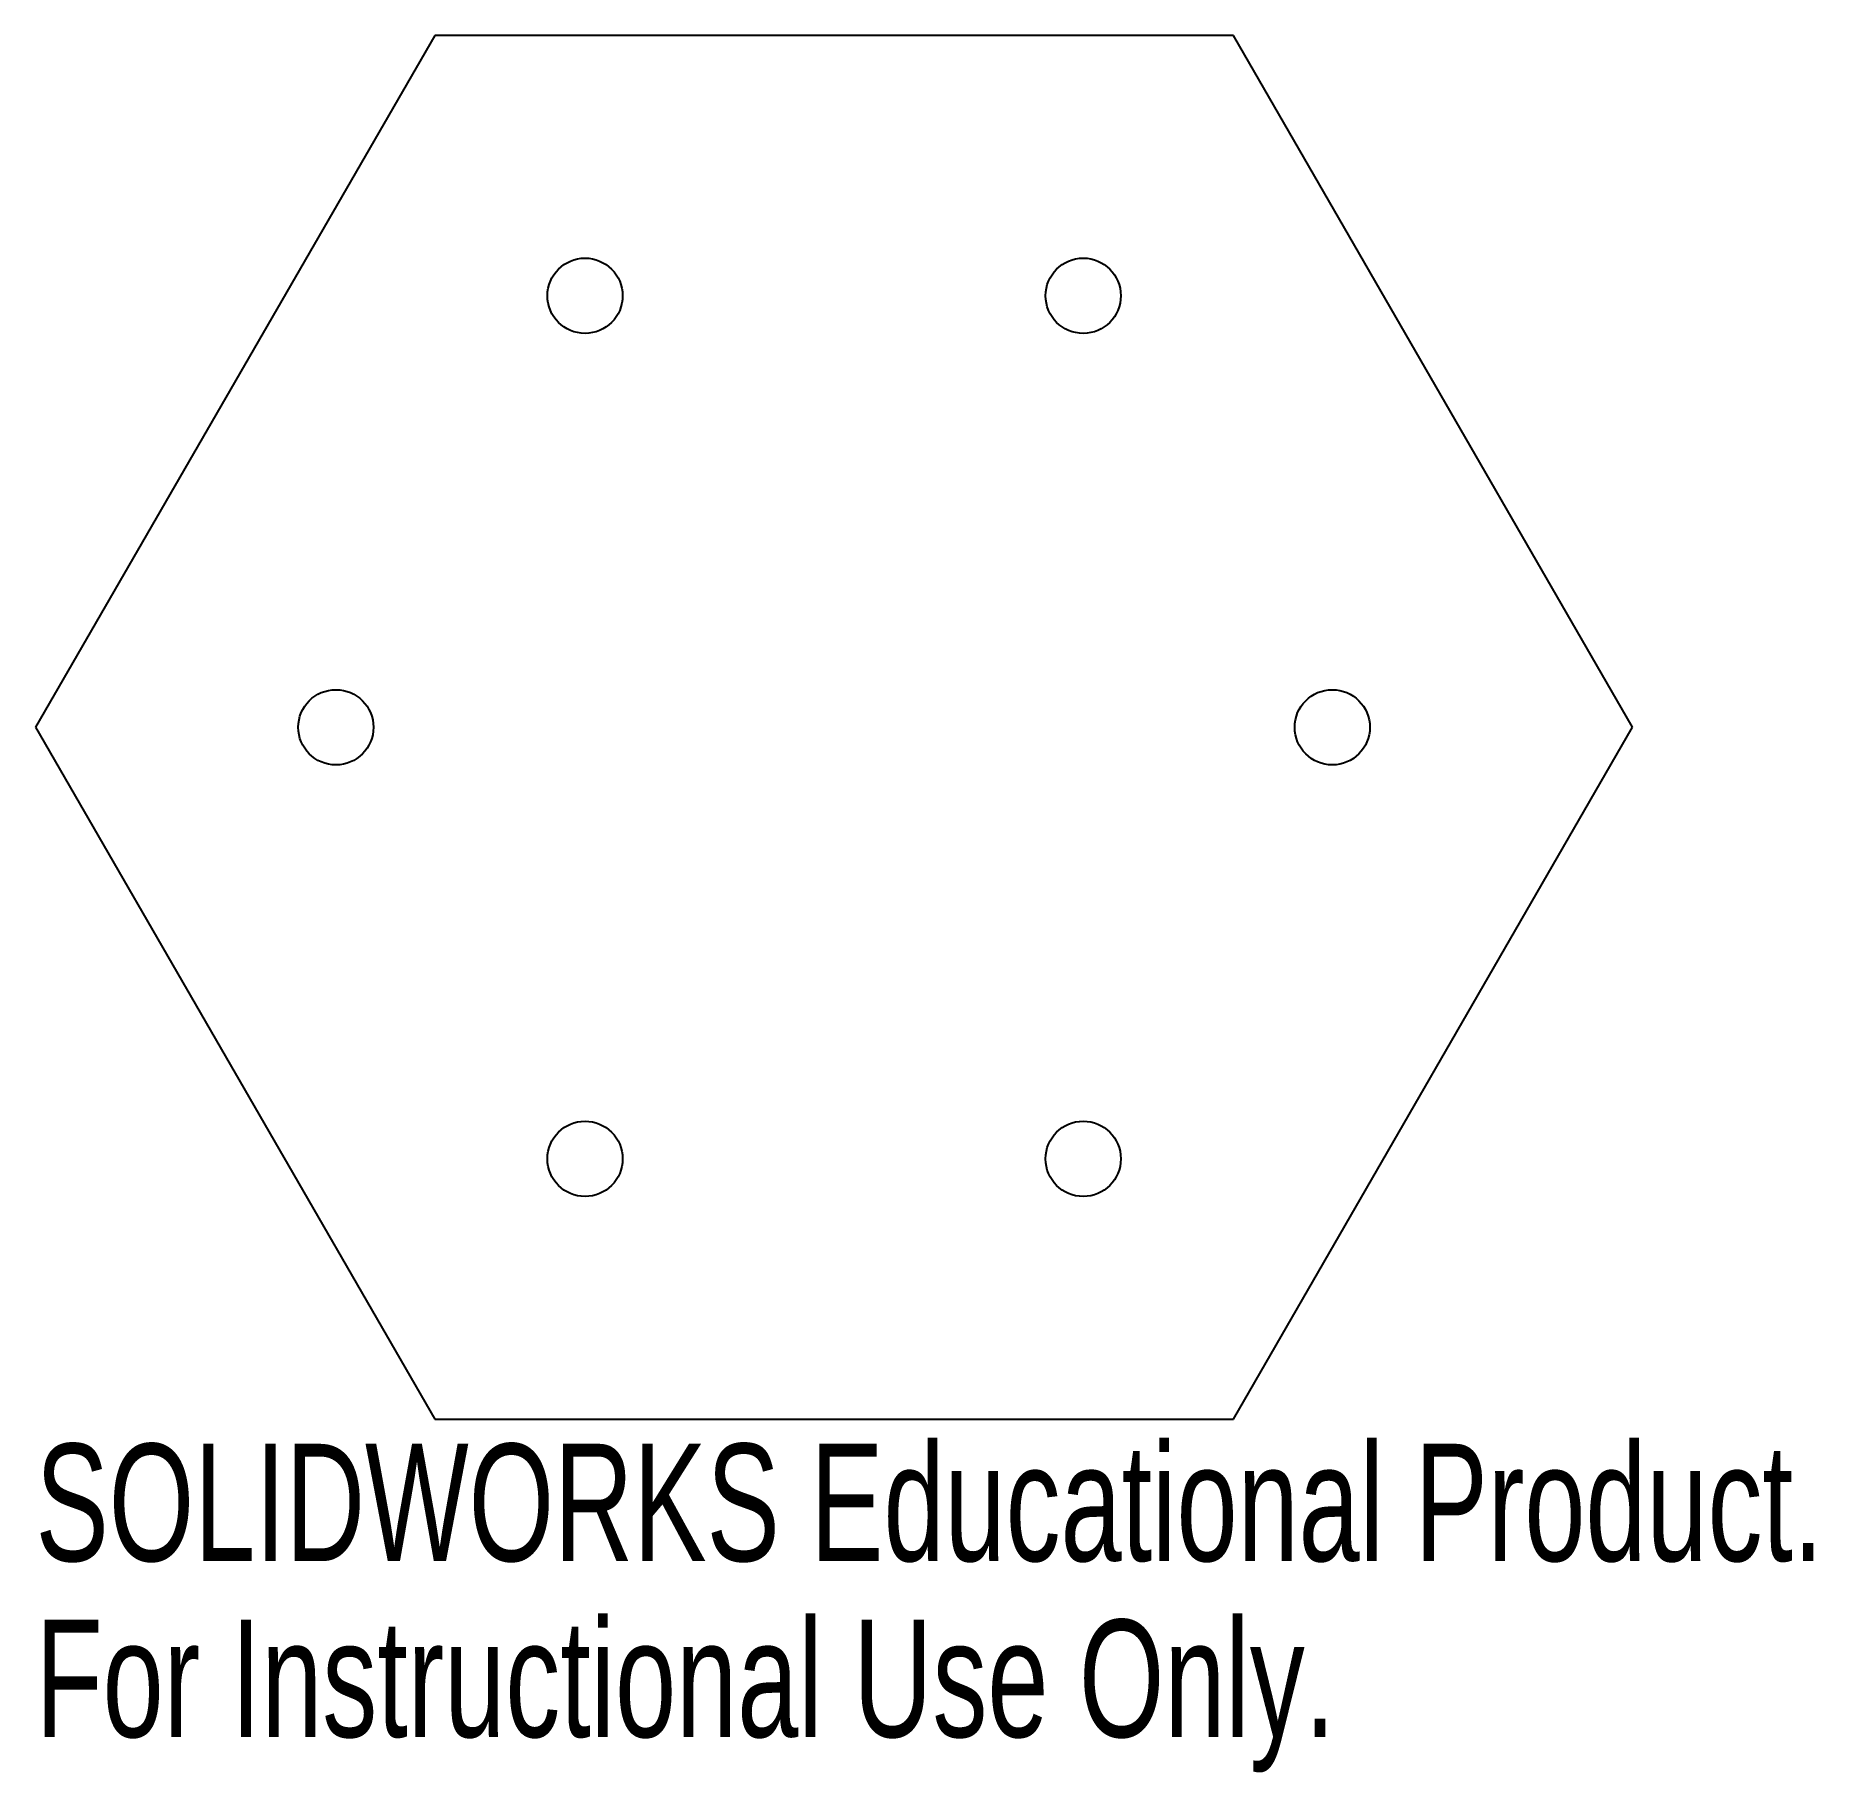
# Model space of a CAD drawing. Header units: millimetres. Extents: x -32.9 to 40.4, y -43.1 to 28.5.
import ezdxf

# ---------------------------------------------------------------- set-up
doc = ezdxf.new("R2010")
doc.units = ezdxf.units.MM
doc.styles.add('SLDTEXTSTYLE0', font='TXT', dxfattribs={"width": 0.7})

msp = doc.modelspace()

# ---------------------------------------------------------------- linework, layer by layer
at = {"color": 7, "linetype": 'Continuous', "lineweight": 25}
for p, q in [((-16.454, 28.5), (-32.909, 0)), ((16.454, 28.5), (-16.454, 28.5)), ((32.909, 0), (16.454, 28.5)), ((-32.909, 0), (-16.454, -28.5)), ((16.454, -28.5), (32.909, 0)), ((-16.454, -28.5), (16.454, -28.5))]:
    msp.add_line(p, q, dxfattribs=at)
for centre in [(-10.265, 17.78), (10.265, 17.78), (-20.531, 0), (20.531, 0), (-10.265, -17.78), (10.265, -17.78)]:
    msp.add_circle(centre, 1.55, dxfattribs=at)

# ---------------------------------------------------------------- texts
at = {"color": 7, "linetype": 'Continuous', "char_height": 4.83362, "attachment_point": 1, "style": 'SLDTEXTSTYLE0'}
for s, insert in [('SOLIDWORKS Educational Product.', (-32.909, -29.52)), ('For Instructional Use Only.', (-32.909, -36.77))]:
    msp.add_mtext(s, dxfattribs=dict(at, insert=insert))

doc.saveas('drawing.dxf')
